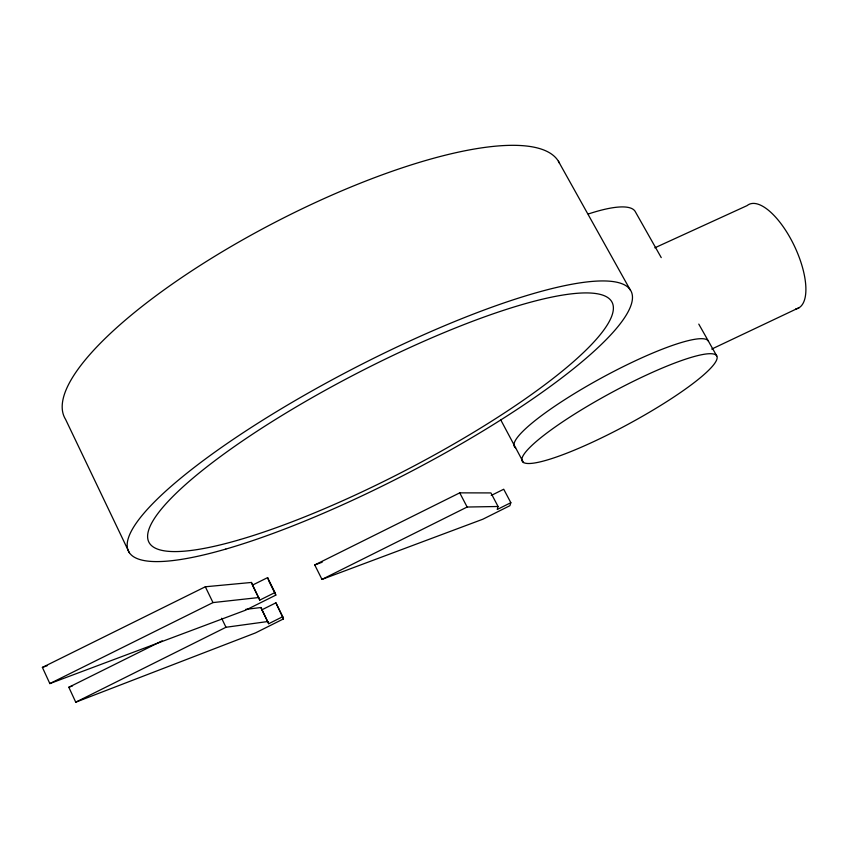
<?xml version="1.0" encoding="UTF-8"?>
<svg xmlns="http://www.w3.org/2000/svg" width="848" height="848" viewBox="0 0 848 848"><rect width="100%" height="100%" fill="white"/><g stroke="black" fill="none" stroke-linecap="round" stroke-linejoin="round"><path stroke-width="1.27" d="M510.835 502.684L509.902 505.694L482.841 519.22L321.975 579.407L314.746 564.959L459.733 492.858L490.918 492.921L498.073 506.489L497.225 509.489L510.835 502.684L503.723 489.232L491.257 495.444M268.689 623.725L282.744 616.697L275.907 602.822L261.862 609.829L268.689 623.725L260.983 607.518L245.676 609.383M282.744 616.697L283.465 618.913L255.513 632.894L75.737 702.186L68.826 687.251L162.169 640.834M259.795 600.098L274.975 592.54L267.608 577.615L252.439 585.141L259.795 600.098L251.421 582.459L205.322 586.774L42.4 667.418L49.841 683.583L245.644 610.157L275.812 595.126L274.975 592.54M75.737 702.186L225.981 627.266L267.851 621.52M321.975 579.407L467.142 507.03L498.073 506.489M49.841 683.583L212.996 602.589L258.82 597.533M711.726 349.079L799.123 307.665M654.826 247.817L747.12 205.598A57.431 23.14 64.7 0 1 794.661 246.577A57.431 23.14 64.7 0 1 795.721 308.969M68.826 687.251L72.525 685.852M314.746 564.959L322.176 562.224M42.4 667.418L47.361 665.595M661.239 257.612L635.343 211.756A108.608 25.991 -28.8 0 0 588.279 214.003M698.784 324.106L716.772 355.969A110.632 17.882 -28.4 0 1 577.764 448.719A110.632 17.882 -28.4 0 1 563.814 421.064A110.632 17.882 -28.4 0 1 716.772 355.969M558.376 161.215L630.371 290.164M500.744 419.887L523.492 462.573M459.733 492.858L467.142 507.03M268.498 580.318L275.812 595.126M283.465 618.913L275.907 602.822M221.614 618.256L225.981 627.266M205.322 586.774L212.996 602.589M129.32 552.748L65.561 419.336A278.229 77.295 -27.3 0 1 274.604 222.536A278.229 77.295 -27.3 0 1 559.521 163.293M251.421 582.459L252.1 584.251M260.983 607.518L261.862 609.829M267.608 577.615L268.201 579.417M515.669 447.903A110.431 18.72 -28.5 0 1 597.904 379.925A110.431 18.72 -28.5 0 1 708.493 341.299M240.323 539.498A260.802 54.272 -27.4 0 0 611.62 316.421A260.802 54.272 -27.4 0 0 289.359 410.994A260.802 54.272 -27.4 0 0 240.323 539.498M225.78 549.091A282.914 58.947 -27.4 0 0 630.234 307.294A282.914 58.947 -27.4 0 0 283.264 407.591A282.914 58.947 -27.4 0 0 225.78 549.091"/></g></svg>
